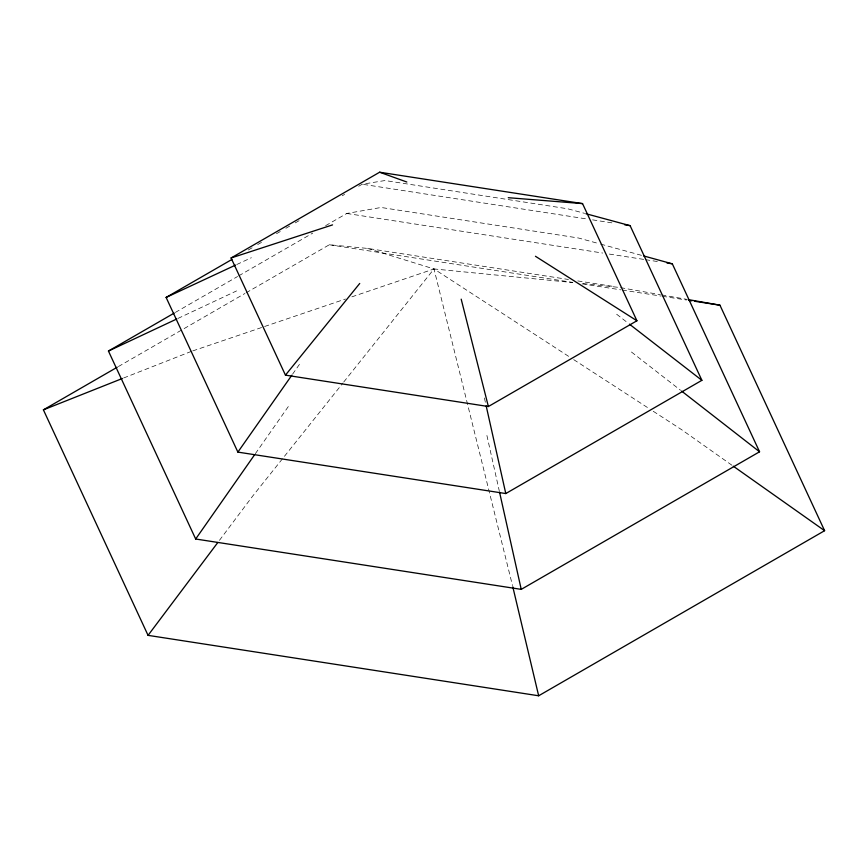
<?xml version="1.0" encoding="UTF-8"?>
<svg xmlns="http://www.w3.org/2000/svg" width="868" height="868" viewBox="0 0 868 868"><rect width="100%" height="100%" fill="white"/><g stroke="black" fill="none" stroke-linecap="round" stroke-linejoin="round"><path stroke-width="0.65" stroke-dasharray="4.34 3.25" d="M255.355 453.682L289.456 404.922M292.581 374.162L300.285 363.182M219.452 540.33L252.707 496.062L342.936 383.038M343.771 381.974L434 268.95L572.316 282.512M248.313 249.984L253.011 247.272M257.709 244.559L262.407 241.846M276.491 233.709L281.189 230.996M285.887 228.284L290.585 225.571M295.283 222.87L299.981 220.157M342.252 195.745L344.607 194.389M358.701 186.251L362.216 184.222L385.056 180.533L567.715 208.787L584.609 213.354M175.369 312.415L237.593 276.501M238.765 275.818L312.719 233.123M325.641 225.658L346.766 213.463L381.095 207.474L578.544 238.016L599.387 243.756M118.395 366.546L244.96 293.471M246.132 292.798L329.341 244.754L367.641 248.422L568.442 279.474M177.983 318.415L236.552 290.932M236.736 264.534L251.34 257.731M123.657 377.981L191.481 351.345M192.772 350.9L263.34 326.932M264.621 326.487L345.464 299.026M351.876 296.845L434 268.95L569.18 356.705M583.057 283.565L619.264 287.427M363.562 184.428L587.245 219.029M592.605 219.864L612.7 222.968M346.766 213.463L602.652 253.044M609.358 254.085L644.186 259.467M645.521 259.684L658.92 261.756M577.806 280.928L615.293 286.722M329.341 244.754L572.793 282.415M582.157 283.869L620.956 289.869M622.291 290.075L661.08 296.075M662.414 296.281L686.501 300.013M620.587 287.666L660.331 294.675M661.655 294.903L686.827 299.341M600.689 244.114L642.363 255.583M367.641 248.422L434 268.95L512.5 585.553M573.726 359.645L648.7 408.318M653.246 411.269L681.651 429.703L732.234 465.443M616.66 314.238L628.378 323.33M631.448 352.017L680.555 390.264M484.409 397.989L485.874 404.531M486.905 435.476L499.23 490.713"/><path stroke-width="1.3" d="M643.665 255.941L672.32 263.829L759.554 451.783L521.234 589.372L195.68 539.006L254.584 454.789M585.911 213.712L630.114 225.658L701.886 380.325L505.784 493.556L237.886 452.109L291.811 375.258M688.15 299.579L719.941 305.178L824.6 530.695L538.659 695.778L148.059 635.354L217.825 542.489M285.453 375.139L488.369 406.528L636.917 320.769L582.547 203.611L379.631 172.222L231.083 257.98L285.453 375.139L359.721 283.467M237.886 452.109L166.113 297.442L231.875 259.478M195.68 539.006L108.446 351.052L174.197 313.098M148.059 635.354L43.4 409.848L117.223 367.218M108.446 351.052L176.768 318.99M166.113 297.442L235.521 265.109M43.4 409.848L122.399 378.481M231.083 257.98L332.542 224.888M508.279 197.698L582.547 203.611M624.754 224.834L630.114 225.658M666.96 262.993L672.32 263.829M689.17 300.426L691.85 300.838M694.519 301.25L719.941 305.178M379.631 172.222L406.81 182.009M535.458 256.277L636.917 320.769M733.33 466.214L824.6 530.695M629.441 324.155L701.886 380.325M681.619 391.088L759.554 451.783M461.19 299.156L488.369 406.528M512.814 586.866L538.659 695.778M486.167 405.844L505.784 493.556M499.523 492.037L521.234 589.372"/></g></svg>
